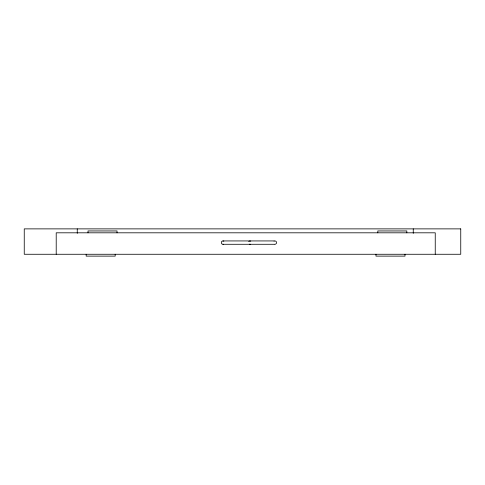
<?xml version="1.0" encoding="UTF-8"?>
<svg xmlns="http://www.w3.org/2000/svg" width="485" height="485" viewBox="0 0 485 485"><rect width="100%" height="100%" fill="white"/><g stroke="black" fill="none" stroke-linecap="round" stroke-linejoin="round"><path stroke-width="0.73" d="M248.714 241.421L249.902 240.936L250.739 241.166M274.128 240.936L222.973 240.936C220.802 240.827 220.772 244.361 222.942 244.288L274.158 244.288M222.942 244.288L223.379 244.24M250.308 244.24L249.442 244.228M222.973 240.936L223.815 241.166M435.245 254.267L435.245 232.812L56.211 232.812L56.211 254.267M413.256 228.878L413.256 233.358M406.818 232.812L406.818 230.951L377.803 230.951L377.803 232.812M404.993 254.267L404.993 256.122L375.978 256.122L375.978 254.267M117.024 232.812L117.024 230.951L88.009 230.951L88.009 232.812M115.194 254.267L115.194 256.122L86.178 256.122L86.178 254.267M77.254 228.878L77.254 233.358M274.037 241.166A1.679 1.667 -90 0 1 276.535 242.379A1.679 1.667 -90 0 1 274.462 244.24M460.75 228.878L24.25 228.878L24.25 254.267L460.75 254.267L460.75 228.878"/></g></svg>
